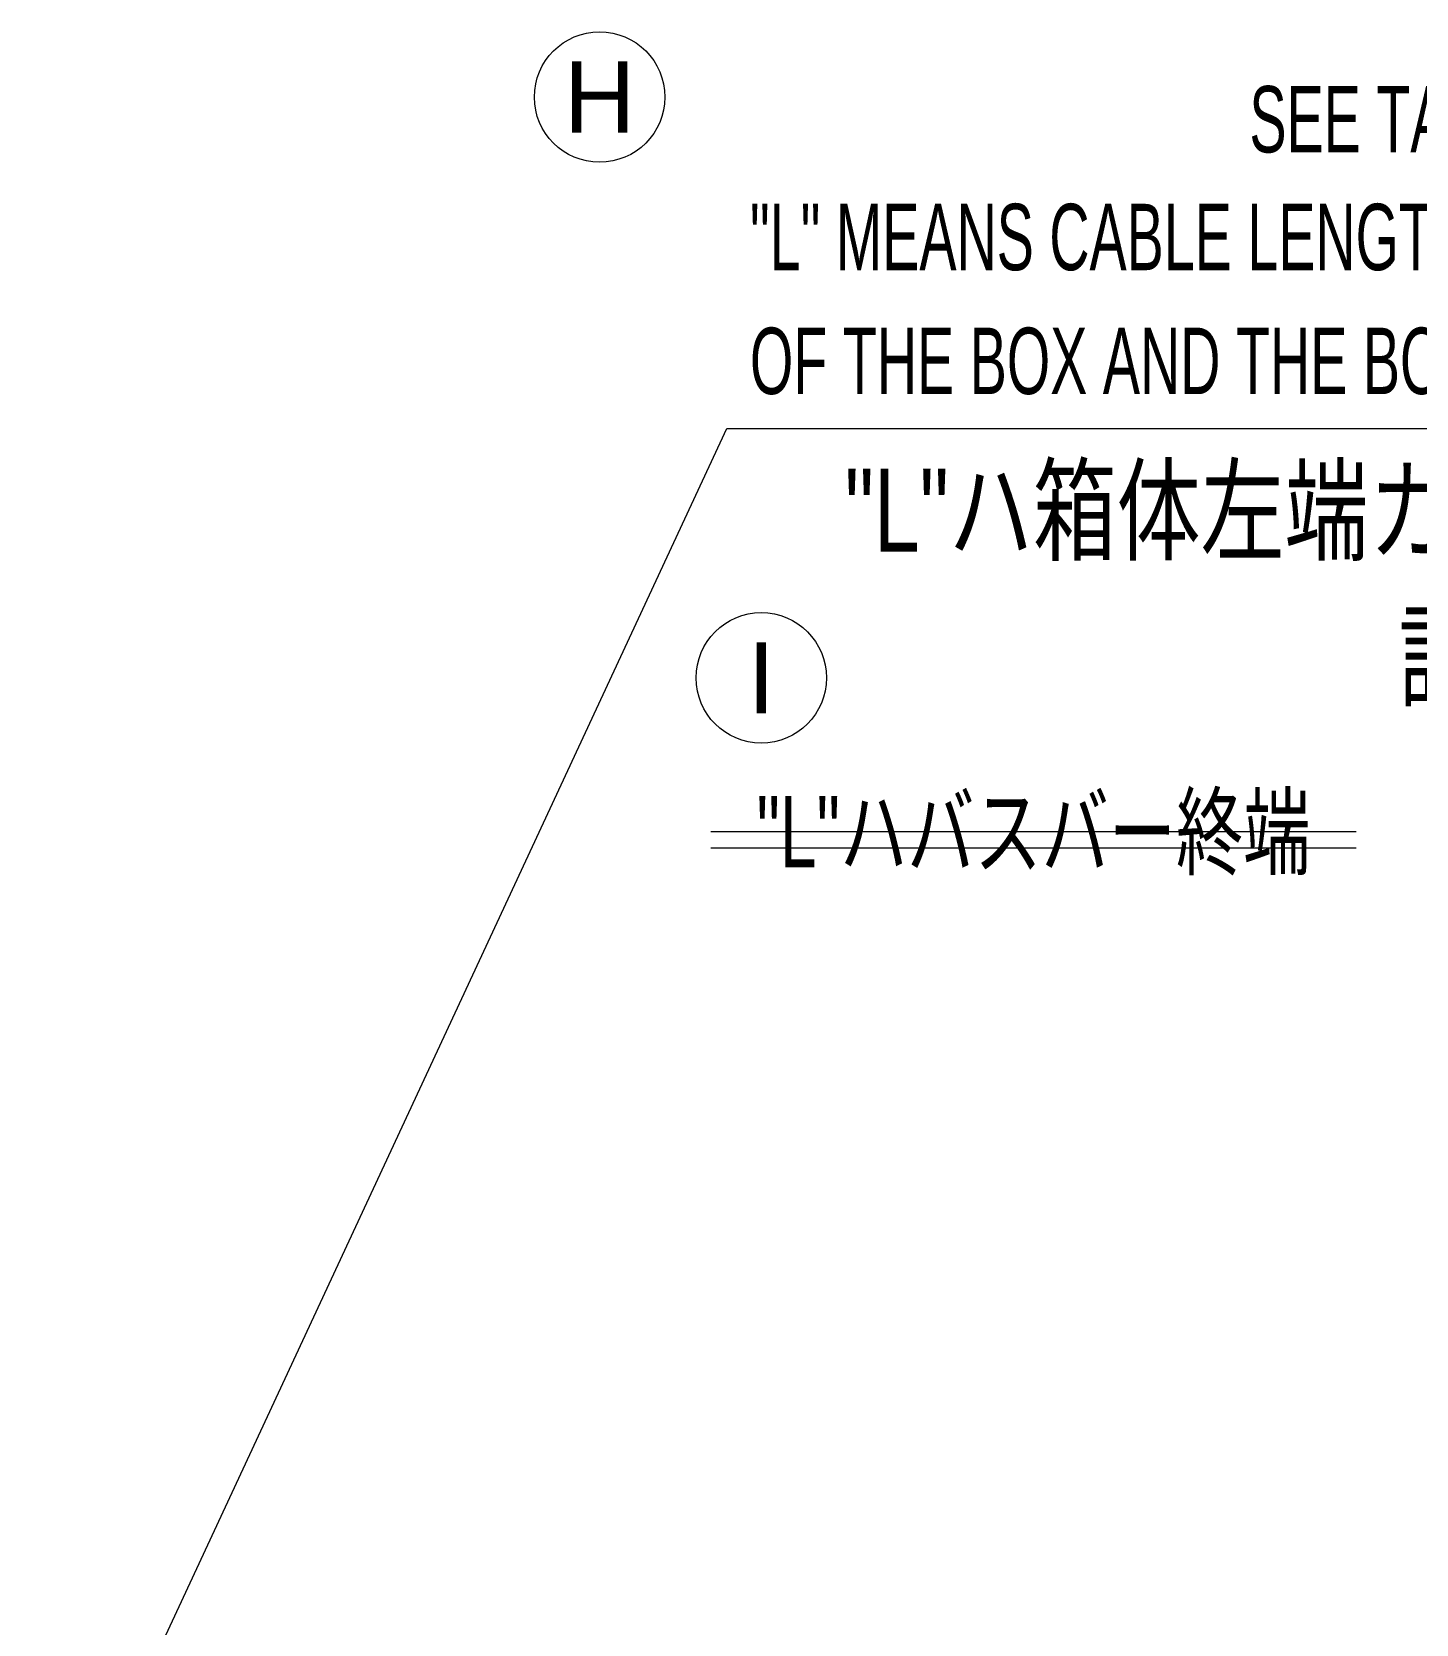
# Model space of a CAD drawing. Header units: millimetres. Extents: x 10 to 832, y 7 to 590.
# Drawn here: x 176.85 to 219.3, y 400.05 to 448.9 of the extents above; entities that cross this region are included whole.
import ezdxf
from ezdxf.enums import TextEntityAlignment as Align

# ---------------------------------------------------------------- set-up
doc = ezdxf.new("R2010")
doc.units = ezdxf.units.MM
for name, color, linetype in [('GR1_16', 7, 'Continuous'), ('GR1_teisei', 7, 'Continuous'), ('表題、部品表_teisei', 7, 'Continuous')]:
    doc.layers.add(name, color=color, linetype=linetype)
doc.styles.add('HG丸ｺﾞｼｯｸM-PRO', font='')
doc.styles.get('HG丸ｺﾞｼｯｸM-PRO').set_extended_font_data('HG丸ｺﾞｼｯｸM-PRO')

# ---------------------------------------------------------------- blocks, each defined once
blk = doc.blocks.new('BLKF634')
at = {"layer": 'GR1_16', "color": 4, "linetype": 'Continuous', "lineweight": 13}
for p, q in [((176.847, 390.872), (198.158, 436.728)), ((198.158, 436.728), (275.758, 436.728))]:
    blk.add_line(p, q, dxfattribs=at)
at = {"layer": 'GR1_16', "color": 4, "linetype": 'Continuous', "lineweight": 13, "style": 'HG丸ｺﾞｼｯｸM-PRO', "width": 0.627141}
blk.add_text('SEE TABLE.A AT UPPER LEFT CORNER FOR DETAILS.', height=2.03636, dxfattribs=at).set_placement((236.49, 446.215), align=Align.MIDDLE_CENTER)
at = {"layer": 'GR1_16', "color": 4, "linetype": 'Continuous', "lineweight": 13, "style": 'HG丸ｺﾞｼｯｸM-PRO'}
for s, width, p in [('"L" MEANS CABLE LENGTHS BETWEEN THE LEFT SIDE', 0.626939, (198.871, 440.974)), ('OF THE BOX AND THE BOTTOM EDGE OF CONTACTS.', 0.62749, (198.871, 437.174))]:
    blk.add_text(s, height=2.03636, dxfattribs=dict(at, width=width)).set_placement(p, align=Align.BOTTOM_LEFT)
for s, width, p in [('"L"ハ箱体左端カラコンタクタエッジ部マデノケーブル長ヲ示ス。', 0.741265, (239.405, 432.183)), ('詳細ハ左上部ノTABLE.Aヲ参照ノ事', 0.741675, (239.405, 427.683))]:
    blk.add_text(s, height=2.54545, dxfattribs=dict(at, width=width)).set_placement(p, align=Align.BOTTOM_CENTER)
blk = doc.blocks.new('BLKF635')
at = {"layer": 'GR1_teisei', "color": 4, "linetype": 'Continuous', "lineweight": 13}
blk.add_circle((194.26, 446.895), 2, dxfattribs=at)
at = {"layer": 'GR1_teisei', "color": 4, "linetype": 'Continuous', "lineweight": 13, "style": 'HG丸ｺﾞｼｯｸM-PRO', "width": 1.042153}
blk.add_text('H', height=2.182, dxfattribs=at).set_placement((194.26, 446.895), align=Align.MIDDLE_CENTER)
blk = doc.blocks.new('BLKF645')
at = {"layer": '表題、部品表_teisei', "color": 4, "linetype": 'Continuous', "lineweight": 13}
blk.add_circle((199.219, 429.08), 2, dxfattribs=at)
at = {"layer": '表題、部品表_teisei', "color": 4, "linetype": 'Continuous', "lineweight": 13, "style": 'HG丸ｺﾞｼｯｸM-PRO', "width": 1.042153}
blk.add_text('I', height=2.182, dxfattribs=at).set_placement((199.219, 429.08), align=Align.MIDDLE_CENTER)

msp = doc.modelspace()

# ---------------------------------------------------------------- linework, layer by layer
at = {"layer": 'GR1_teisei', "color": 7, "linetype": 'Continuous', "lineweight": 13}
for p, q in [((197.667, 424.366), (217.467, 424.366)), ((197.667, 423.866), (217.467, 423.866))]:
    msp.add_line(p, q, dxfattribs=at)

# ---------------------------------------------------------------- block references
at = {"layer": 'GR1_16', "color": 4, "linetype": 'Continuous', "lineweight": 13}
msp.add_blockref('BLKF634', (0, 0), dxfattribs=at)
at = {"layer": 'GR1_teisei', "color": 4, "linetype": 'Continuous', "lineweight": 13}
msp.add_blockref('BLKF635', (0, 0), dxfattribs=at)
at = {"layer": '表題、部品表_teisei', "color": 4, "linetype": 'Continuous', "lineweight": 13}
msp.add_blockref('BLKF645', (0, 0), dxfattribs=at)

# ---------------------------------------------------------------- texts
at = {"layer": 'GR1_teisei', "color": 4, "linetype": 'Continuous', "lineweight": 13, "style": 'HG丸ｺﾞｼｯｸM-PRO', "width": 0.692595}
msp.add_text('"L"ハバスバー終端', height=2.1818, dxfattribs=at).set_placement((207.567, 422.616), align=Align.BOTTOM_CENTER)

doc.saveas('drawing.dxf')
